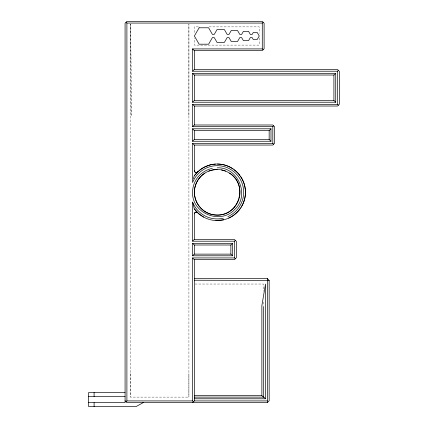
<?xml version="1.0" encoding="UTF-8"?>
<svg xmlns="http://www.w3.org/2000/svg" width="428" height="428" viewBox="0 0 428 428"><rect width="100%" height="100%" fill="white"/><g stroke="black" fill="none" stroke-linecap="round" stroke-linejoin="round"><path stroke-width="0.32" stroke-dasharray="2.14 1.6" d="M130.545 373.633L130.556 397.114L188.909 397.114L188.909 373.633M198.394 26.873L194.382 26.873L194.382 33.384M209.094 26.873L259.25 26.873L259.25 33.384M195.045 284.037L263.413 284.037L263.413 291.356M130.577 24.064L131.701 115.325M131.07 115.325L130.561 24.064L130.545 397.114M263.413 301.997L263.413 305.988M259.25 37.948L259.25 45.111L194.382 45.111L194.382 37.948M188.909 115.325L188.909 24.064L188.909 397.114"/><path stroke-width="0.64" d="M194.382 239.536L194.403 213.609A1.204 0.781 -68.1 0 1 194.686 212.866L196.013 212.063L197.479 212.566A28.269 28.269 0 0 0 240.274 208.602M193.354 178.786L194.296 175.699L197.479 172.024A28.269 28.269 0 0 1 198.453 171.12M198.587 179.118L201.449 175.796L204.878 173.11M194.296 175.699L198.581 171.007L203.776 167.407L209.618 165.058A25.84 23.545 0 0 1 223.63 164.769C233.822 167.171 242.178 175.475 244.656 185.645A33.662 30.805 -1.4 0 1 244.688 198.817C242.623 207.264 236.614 214.508 228.702 218.114M263.118 49.75L262.284 48.915L192.557 48.915L192.557 71.219L194.226 69.55L337.553 69.55L339.377 71.374L339.377 104.202L337.553 106.026L194.226 106.026L192.557 104.357L192.557 126.667L272.807 126.667L273.642 125.832M126.062 22.235L126.897 23.069L262.284 23.069L263.118 22.235M192.557 102.222L194.226 100.553L334.065 100.553L335.734 102.222L335.734 73.354L192.557 73.354L192.557 102.222L335.734 102.222M192.557 126.667L194.226 124.997L272.807 124.997L274.632 126.822L274.632 143.236L272.807 145.06L194.226 145.06L192.557 143.391L272.807 143.391L273.642 144.225M192.557 141.256L194.226 139.587L269.314 139.587L270.983 141.256L270.983 128.796L192.557 128.796L192.557 141.256L270.983 141.256M270.983 128.796L269.314 130.465L194.226 130.465L192.557 128.796M192.557 71.219L337.553 71.219L338.388 70.385M335.734 73.354L334.065 75.023L194.226 75.023L192.557 73.354M235.341 240.37L234.507 241.205L192.557 241.205L194.226 239.536L234.507 239.536L236.331 241.36L236.331 257.774L234.507 259.598L194.226 259.598L192.557 257.929L234.507 257.929L235.341 258.763M192.557 255.794L194.226 254.125L231.013 254.125L232.682 255.794L232.682 243.334L192.557 243.334L192.557 255.794L232.682 255.794M232.682 243.334L231.013 245.003L194.226 245.003L192.557 243.334M126.062 401.753L126.897 400.918L126.897 23.069M192.557 402.588L194.382 400.763L194.382 259.598M125.078 400.763L126.897 402.588L267.334 402.588L269.159 400.763L269.159 280.388L267.334 278.564L194.382 278.564M227.862 216.664C235.309 213.294 240.953 206.478 242.922 198.549A31.881 29.179 0 0 0 242.922 186.046C240.616 176.507 232.832 168.669 223.282 166.38A24.145 22.096 0 0 0 212.117 166.155C203.375 167.862 195.815 174.212 192.557 182.494L192.557 143.391M143.316 402.588L136.018 406.6L88.623 406.6L88.623 392.519L125.078 392.519M212.352 168.316C206.039 169.691 200.331 173.41 196.677 178.765A28.387 25.985 0 0 0 192.563 192.295C191.664 213.353 220.479 225.042 234.646 209.543C250.182 195.371 238.112 166.808 217.178 167.829M208.741 171.136L212.887 169.916L217.178 169.499M223.742 219.794L215.814 220.532M192.557 104.357L337.553 104.357L338.388 105.192M194.382 280.233L269.159 280.388M194.382 395.568L261.866 395.568L263.413 397.114M88.623 396.531L125.078 396.531M194.382 397.114L263.846 397.114L265.515 398.784L194.382 398.784M126.897 400.918L192.557 400.918L193.392 401.753M194.226 400.918L267.334 400.918M88.623 402.588L125.078 402.588L125.078 23.224L126.897 21.4L262.284 21.4L264.108 23.224L264.108 48.76L262.284 50.584L194.226 50.584L192.557 48.915M221.474 169.905L225.626 171.12M203.691 217.14L198.517 213.529L194.296 208.891L192.557 202.102L192.557 241.205M229.483 173.105C248.47 184.441 239.316 215.787 217.183 215.086A21.47 19.747 0 0 1 204.161 211.004C197.95 206.612 194.21 199.17 194.398 191.562A26.552 24.3 1.8 0 1 198.581 179.118M194.296 208.891L197.479 212.566A1.824 1.824 0 0 0 194.382 213.877M192.557 202.102C195.815 210.383 203.375 216.729 212.117 218.441A24.145 22.101 0 0 0 223.282 218.21M194.382 170.713C194.323 172.259 196.415 173.142 197.479 172.024A1.824 1.824 0 0 1 194.382 170.713L194.382 145.06M337.553 71.219L337.553 104.357M333.91 75.023L333.91 100.553M272.807 126.667L272.807 143.391M269.159 130.465L269.159 139.587M267.334 278.564L267.334 402.588M265.515 398.784L265.515 284.037L261.866 305.694L261.866 395.568M263.691 306.55L263.691 397.114M262.284 23.069L262.284 48.915M234.507 241.205L234.507 257.929M230.858 245.003L230.858 254.125M194.382 50.584L194.382 69.55M194.382 75.023L194.382 100.553M194.382 106.026L194.382 124.997M194.382 130.465L194.382 139.587M194.382 245.003L194.382 254.125M192.557 257.929L192.557 400.918M94.09 392.519L94.09 396.531M94.09 402.588L94.09 406.6M240.654 176.539A28.269 28.269 0 0 1 241.018 207.489M199.475 170.258A28.269 28.269 0 0 1 215.45 164.079M217.451 164.026A28.269 28.269 0 0 1 233.158 168.974M234.25 169.761A28.269 28.269 0 0 1 239.878 175.443M239.022 198.827A22.796 22.796 0 0 1 200.753 208.104A22.796 22.796 0 0 1 211.491 170.221A22.796 22.796 0 0 1 239.204 198.196M199.122 27.783L194.382 35.989L199.122 44.196L208.596 44.196L212.427 37.573L214.251 37.573L217.023 42.372L224.395 42.372L227.166 37.573L228.991 37.573L231.238 41.463L237.556 41.463L239.803 37.573L241.627 37.573L243.35 40.553L248.615 40.553L250.332 37.573L252.156 37.573L253.248 39.456L257.249 39.456L259.25 35.989L257.249 32.528L253.248 32.528L252.156 34.411L250.332 34.411L248.615 31.431L243.35 31.431L241.627 34.411L239.803 34.411L237.556 30.522L231.238 30.522L228.991 34.411L227.166 34.411L224.395 29.607L217.023 29.607L214.251 34.411L212.427 34.411L208.596 27.783L199.122 27.783"/></g></svg>
